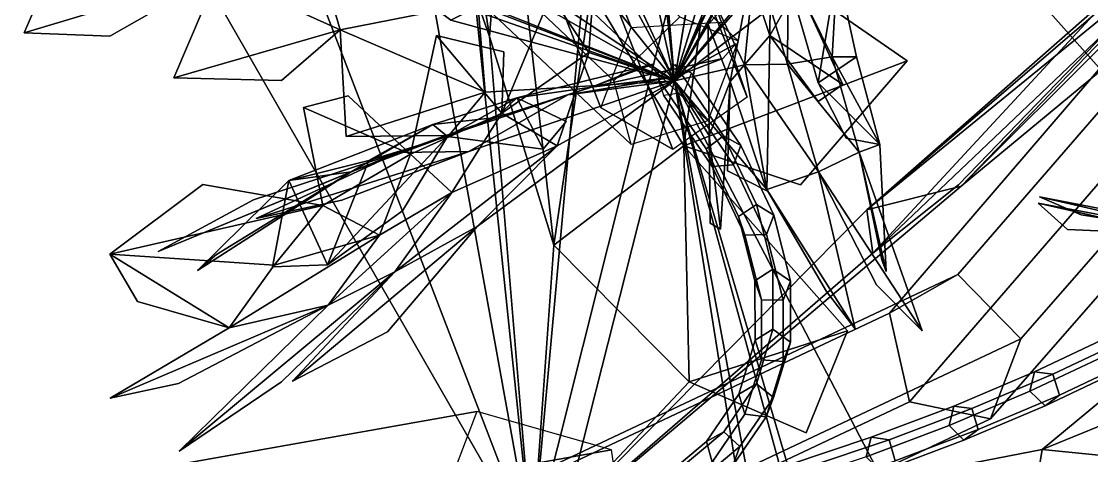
# Model space of a CAD drawing. Header units: metres. Extents: x -349 to 464, y -383 to 362.
# Drawn here: x 237 to 253.1, y 61.75 to 68.28 of the extents above; entities that cross this region are included whole.
import ezdxf

# ---------------------------------------------------------------- set-up
doc = ezdxf.new("R2010")
doc.units = ezdxf.units.M

msp = doc.modelspace()

# ---------------------------------------------------------------- linework, layer by layer
at = {"layer": 'Breeder_Intrnd', "color": 3}
for points in [[(247.5628, 66.5591, 438.1369), (246.832, 67.6302, 439.8489), (246.5739, 67.4246, 439.8674), (247.2979, 66.3651, 438.175)], [(247.8192, 66.4152, 438.2879), (247.0773, 67.5052, 440.0317), (246.832, 67.6302, 439.8489), (247.5628, 66.5591, 438.1369)], [(247.7095, 66.1269, 438.4214), (246.9677, 67.2169, 440.1653), (247.0773, 67.5052, 440.0317), (247.8192, 66.4152, 438.2879)], [(247.2979, 66.3651, 438.175), (246.5739, 67.4246, 439.8674), (246.6573, 67.1707, 440.0618), (247.3881, 66.09962, 438.3498)], [(247.3881, 66.09962, 438.3498), (246.6573, 67.1707, 440.0618), (246.9677, 67.2169, 440.1653), (247.7095, 66.1269, 438.4214)], [(248.0562, 65.5288, 436.3182), (247.5628, 66.5591, 438.1369), (247.2979, 66.3651, 438.175), (247.7872, 65.346, 436.3769)], [(248.3193, 65.3668, 436.4357), (247.8192, 66.4152, 438.2879), (247.5628, 66.5591, 438.1369), (248.0562, 65.5288, 436.3182)], [(247.7872, 65.346, 436.3769), (247.2979, 66.3651, 438.175), (247.3881, 66.09962, 438.3498), (247.8815, 65.06937, 436.5311)], [(248.2097, 65.07863, 436.5693), (247.7095, 66.1269, 438.4214), (247.8192, 66.4152, 438.2879), (248.3193, 65.3668, 436.4357)], [(247.8815, 65.06937, 436.5311), (247.3881, 66.09962, 438.3498), (247.7095, 66.1269, 438.4214), (248.2097, 65.07863, 436.5693)], [(248.3049, 64.5549, 434.4203), (248.0562, 65.5288, 436.3182), (247.7872, 65.346, 436.3769), (248.0345, 64.3825, 434.5003)], [(248.5702, 64.376, 434.5031), (248.3193, 65.3668, 436.4357), (248.0562, 65.5288, 436.3182), (248.3049, 64.5549, 434.4203)], [(248.4606, 64.08782, 434.6367), (248.2097, 65.07863, 436.5693), (248.3193, 65.3668, 436.4357), (248.5702, 64.376, 434.5031)], [(248.0345, 64.3825, 434.5003), (247.7872, 65.346, 436.3769), (247.8815, 65.06937, 436.5311), (248.1302, 64.09548, 434.6332)], [(248.1302, 64.09548, 434.6332), (247.8815, 65.06937, 436.5311), (248.2097, 65.07863, 436.5693), (248.4606, 64.08782, 434.6367)], [(248.305, 63.652, 432.4717), (248.3049, 64.5549, 434.4203), (248.0345, 64.3825, 434.5003), (248.036, 63.4891, 432.5734)], [(248.5681, 63.4576, 432.5192), (248.5702, 64.376, 434.5031), (248.3049, 64.5549, 434.4203), (248.305, 63.652, 432.4717)], [(248.036, 63.4891, 432.5734), (248.0345, 64.3825, 434.5003), (248.1302, 64.09548, 434.6332), (248.1303, 63.1925, 432.6846)], [(248.4585, 63.1694, 432.6527), (248.4606, 64.08782, 434.6367), (248.5702, 64.376, 434.5031), (248.5681, 63.4576, 432.5192)], [(248.1303, 63.1925, 432.6846), (248.1302, 64.09548, 434.6332), (248.4606, 64.08782, 434.6367), (248.4585, 63.1694, 432.6527)], [(248.0567, 62.8337, 430.5017), (248.305, 63.652, 432.4717), (248.036, 63.4891, 432.5734), (247.7918, 62.6793, 430.6251)], [(248.313, 62.6254, 430.5137), (248.5681, 63.4576, 432.5192), (248.305, 63.652, 432.4717), (248.0567, 62.8337, 430.5017)], [(247.7918, 62.6793, 430.6251), (248.036, 63.4891, 432.5734), (248.1303, 63.1925, 432.6846), (247.8819, 62.3742, 430.7146)], [(248.2034, 62.3372, 430.6473), (248.4585, 63.1694, 432.6527), (248.5681, 63.4576, 432.5192), (248.313, 62.6254, 430.5137)], [(252.2403, 63.01324, 433.1993), (253.4271, 63.5725, 434.9045), (253.3594, 63.2821, 435.047), (252.1699, 62.7216, 433.338)], [(252.5126, 62.9775, 433.0155), (253.7021, 63.538, 434.7245), (253.4271, 63.5725, 434.9045), (252.2403, 63.01324, 433.1993)], [(252.6131, 62.6635, 433.0388), (253.8068, 63.226, 434.7539), (253.7021, 63.538, 434.7245), (252.5126, 62.9775, 433.0155)], [(252.1699, 62.7216, 433.338), (253.3594, 63.2821, 435.047), (253.5918, 63.06544, 434.9562), (252.398, 62.503, 433.2411)], [(247.8819, 62.3742, 430.7146), (248.1303, 63.1925, 432.6846), (248.4585, 63.1694, 432.6527), (248.2034, 62.3372, 430.6473)], [(252.398, 62.503, 433.2411), (253.5918, 63.06544, 434.9562), (253.8068, 63.226, 434.7539), (252.6131, 62.6635, 433.0388)], [(251.0256, 62.4984, 431.4998), (252.2403, 63.01324, 433.1993), (252.1699, 62.7216, 433.338), (250.9525, 62.2057, 431.6347)], [(251.2952, 62.4616, 431.3122), (252.5126, 62.9775, 433.0155), (252.2403, 63.01324, 433.1993), (251.0256, 62.4984, 431.4998)], [(251.3912, 62.1459, 431.3294), (252.6131, 62.6635, 433.0388), (252.5126, 62.9775, 433.0155), (251.2952, 62.4616, 431.3122)], [(247.5635, 62.1123, 428.5399), (248.0567, 62.8337, 430.5017), (247.7918, 62.6793, 430.6251), (247.3054, 61.9653, 428.6848)], [(247.8088, 61.892, 428.5169), (248.313, 62.6254, 430.5137), (248.0567, 62.8337, 430.5017), (247.5635, 62.1123, 428.5399)], [(247.3054, 61.9653, 428.6848), (247.7918, 62.6793, 430.6251), (247.8819, 62.3742, 430.7146), (247.3888, 61.6528, 428.7528)], [(247.6992, 61.6037, 428.6505), (248.2034, 62.3372, 430.6473), (248.313, 62.6254, 430.5137), (247.8088, 61.892, 428.5169)], [(250.9525, 62.2057, 431.6347), (252.1699, 62.7216, 433.338), (252.398, 62.503, 433.2411), (251.1762, 61.9853, 431.5317)], [(251.1762, 61.9853, 431.5317), (252.398, 62.503, 433.2411), (252.6131, 62.6635, 433.0388), (251.3912, 62.1459, 431.3294)], [(249.7837, 62.02835, 429.8069), (251.0256, 62.4984, 431.4998), (250.9525, 62.2057, 431.6347), (249.7078, 61.7346, 429.938)], [(250.0505, 61.9906, 429.6156), (251.2952, 62.4616, 431.3122), (251.0256, 62.4984, 431.4998), (249.7837, 62.02835, 429.8069)], [(250.142, 61.6732, 429.6267), (251.3912, 62.1459, 431.3294), (251.2952, 62.4616, 431.3122), (250.0505, 61.9906, 429.6156)], [(232.8308, 60.4615, 410.1776), (243.8509, 62.4177, 423.4435), (242.974, 60.1116, 424.512), (231.9539, 58.1554, 411.246)], [(234.9327, 59.8976, 408.6761), (245.8763, 61.8383, 421.8459), (243.8509, 62.4177, 423.4435), (232.8308, 60.4615, 410.1776)], [(247.3888, 61.6528, 428.7528), (247.8819, 62.3742, 430.7146), (248.2034, 62.3372, 430.6473), (247.6992, 61.6037, 428.6505)], [(249.7078, 61.7346, 429.938), (250.9525, 62.2057, 431.6347), (251.1762, 61.9853, 431.5317), (249.927, 61.5126, 429.829)], [(249.927, 61.5126, 429.829), (251.1762, 61.9853, 431.5317), (251.3912, 62.1459, 431.3294), (250.142, 61.6732, 429.6267)], [(246.833, 61.4986, 426.6158), (247.5635, 62.1123, 428.5399), (247.3054, 61.9653, 428.6848), (246.5842, 61.3577, 426.7817)], [(247.063, 61.2683, 426.5587), (247.8088, 61.892, 428.5169), (247.5635, 62.1123, 428.5399), (246.833, 61.4986, 426.6158)], [(248.5154, 61.6033, 428.1217), (249.7837, 62.02835, 429.8069), (249.7078, 61.7346, 429.938), (248.4367, 61.3087, 428.2491)], [(248.7794, 61.5647, 427.9266), (250.0505, 61.9906, 429.6156), (249.7837, 62.02835, 429.8069), (248.5154, 61.6033, 428.1217)], [(248.8663, 61.2459, 427.9318), (250.142, 61.6732, 429.6267), (250.0505, 61.9906, 429.6156), (248.7794, 61.5647, 427.9266)], [(235.3654, 57.2923, 408.8), (246.2621, 59.2235, 421.9108), (245.8763, 61.8383, 421.8459), (234.9327, 59.8976, 408.6761)], [(246.5842, 61.3577, 426.7817), (247.3054, 61.9653, 428.6848), (247.3888, 61.6528, 428.7528), (246.6582, 61.03914, 426.8287)], [(246.9534, 60.98, 426.6923), (247.6992, 61.6037, 428.6505), (247.8088, 61.892, 428.5169), (247.063, 61.2683, 426.5587)]]:
    msp.add_3dface(points, dxfattribs=at)
at = {"layer": 'Breeder_Mrstm', "color": 3}
for points in [[(242.901, 75.3981, 429.0224), (242.6586, 71.9882, 426.9291), (244.0418, 68.05401, 426.8879)], [(242.901, 75.3981, 429.0224), (244.0418, 68.05401, 426.8879), (242.6586, 71.9882, 426.9291)], [(244.293, 71.2767, 431.2721), (242.901, 75.3981, 429.0224), (244.0418, 68.05401, 426.8879)], [(244.293, 71.2767, 431.2721), (244.0418, 68.05401, 426.8879), (242.901, 75.3981, 429.0224)], [(246.3472, 71.6314, 440.6014), (245.175, 70.4473, 441.252), (246.8227, 67.3894, 439.9956)], [(246.3472, 71.6314, 440.6014), (246.8227, 67.3894, 439.9956), (245.175, 70.4473, 441.252)], [(246.8227, 67.3894, 439.9956), (245.2732, 70.7053, 440.4937), (246.4652, 71.6316, 439.3147)], [(246.8227, 67.3894, 439.9956), (246.4652, 71.6316, 439.3147), (245.2732, 70.7053, 440.4937)], [(246.8227, 67.3894, 439.9956), (247.3056, 70.2469, 442.2859), (245.9425, 71.3349, 441.4941)], [(246.8227, 67.3894, 439.9956), (245.9425, 71.3349, 441.4941), (247.3056, 70.2469, 442.2859)], [(245.0065, 64.915, 428.8607), (244.293, 71.2767, 431.2721), (244.0418, 68.05401, 426.8879)], [(245.0065, 64.915, 428.8607), (244.0418, 68.05401, 426.8879), (244.293, 71.2767, 431.2721)], [(245.0065, 64.915, 428.8607), (245.5694, 68.7434, 433.0955), (244.293, 71.2767, 431.2721)], [(245.0065, 64.915, 428.8607), (244.293, 71.2767, 431.2721), (245.5694, 68.7434, 433.0955)], [(244.4423, 70.3482, 442.0369), (245.2732, 70.7053, 440.4937), (246.8227, 67.3894, 439.9956)], [(244.4423, 70.3482, 442.0369), (246.8227, 67.3894, 439.9956), (245.2732, 70.7053, 440.4937)], [(246.471, 70.785, 442.6288), (248.0432, 70.2843, 441.9382), (246.8227, 67.3894, 439.9956)], [(246.471, 70.785, 442.6288), (246.8227, 67.3894, 439.9956), (248.0432, 70.2843, 441.9382)], [(247.3327, 68.2373, 443.5544), (248.347, 70.5483, 445.8629), (248.0163, 69.9944, 443.2169)], [(247.3327, 68.2373, 443.5544), (248.0163, 69.9944, 443.2169), (248.347, 70.5483, 445.8629)], [(247.3327, 68.2373, 443.5544), (247.9661, 68.9541, 446.2584), (248.347, 70.5483, 445.8629)], [(247.3327, 68.2373, 443.5544), (248.347, 70.5483, 445.8629), (247.9661, 68.9541, 446.2584)], [(246.8227, 67.3894, 439.9956), (245.175, 70.4473, 441.252), (243.4613, 69.6292, 441.5029)], [(246.8227, 67.3894, 439.9956), (243.4613, 69.6292, 441.5029), (245.175, 70.4473, 441.252)], [(254.7712, 69.578, 422.8162), (256.6337, 70.3592, 418.3547), (251.1347, 65.8065, 421.3257)], [(254.7712, 69.578, 422.8162), (251.1347, 65.8065, 421.3257), (256.6337, 70.3592, 418.3547)], [(256.6337, 70.3592, 418.3547), (253.3755, 68.03802, 418.6068), (251.1347, 65.8065, 421.3257)], [(256.6337, 70.3592, 418.3547), (251.1347, 65.8065, 421.3257), (253.3755, 68.03802, 418.6068)], [(246.8227, 67.3894, 439.9956), (248.0432, 70.2843, 441.9382), (249.8718, 69.7147, 441.9663)], [(246.8227, 67.3894, 439.9956), (249.8718, 69.7147, 441.9663), (248.0432, 70.2843, 441.9382)], [(248.954, 69.8291, 442.8404), (247.3056, 70.2469, 442.2859), (246.8227, 67.3894, 439.9956)], [(248.954, 69.8291, 442.8404), (246.8227, 67.3894, 439.9956), (247.3056, 70.2469, 442.2859)], [(246.8227, 67.3894, 439.9956), (247.3327, 68.2373, 443.5544), (248.0163, 69.9944, 443.2169)], [(246.8227, 67.3894, 439.9956), (248.0163, 69.9944, 443.2169), (247.3327, 68.2373, 443.5544)], [(246.965, 66.4122, 435.0888), (247.415, 69.7048, 438.2626), (245.5694, 68.7434, 433.0955)], [(246.965, 66.4122, 435.0888), (245.5694, 68.7434, 433.0955), (247.415, 69.7048, 438.2626)], [(246.965, 66.4122, 435.0888), (250.325, 67.6891, 443.4605), (247.415, 69.7048, 438.2626)], [(246.965, 66.4122, 435.0888), (247.415, 69.7048, 438.2626), (250.325, 67.6891, 443.4605)], [(237.6592, 69.5401, 446.6552), (237.0403, 68.1108, 448.0936), (239.9531, 68.9851, 445.6099)], [(237.6592, 69.5401, 446.6552), (239.9531, 68.9851, 445.6099), (237.0403, 68.1108, 448.0936)], [(249.7184, 65.448, 424.8671), (254.7712, 69.578, 422.8162), (251.1347, 65.8065, 421.3257)], [(249.7184, 65.448, 424.8671), (251.1347, 65.8065, 421.3257), (254.7712, 69.578, 422.8162)], [(249.7184, 65.448, 424.8671), (253.9745, 69.1049, 426.0586), (254.7712, 69.578, 422.8162)], [(249.7184, 65.448, 424.8671), (254.7712, 69.578, 422.8162), (253.9745, 69.1049, 426.0586)], [(243.1048, 69.5003, 440.5517), (243.8654, 68.5633, 441.8719), (246.8227, 67.3894, 439.9956)], [(243.1048, 69.5003, 440.5517), (246.8227, 67.3894, 439.9956), (243.8654, 68.5633, 441.8719)], [(248.2573, 68.07084, 448.8837), (248.2722, 69.5153, 448.4337), (247.9661, 68.9541, 446.2584)], [(248.2573, 68.07084, 448.8837), (247.9661, 68.9541, 446.2584), (248.2722, 69.5153, 448.4337)], [(248.2573, 68.07084, 448.8837), (248.6783, 68.8068, 451.2696), (248.2722, 69.5153, 448.4337)], [(248.2573, 68.07084, 448.8837), (248.2722, 69.5153, 448.4337), (248.6783, 68.8068, 451.2696)], [(241.4799, 69.2401, 443.3136), (239.9531, 68.9851, 445.6099), (241.7976, 68.1567, 444.5659)], [(241.4799, 69.2401, 443.3136), (241.7976, 68.1567, 444.5659), (239.9531, 68.9851, 445.6099)], [(243.8654, 68.5633, 441.8719), (241.4799, 69.2401, 443.3136), (241.7976, 68.1567, 444.5659)], [(243.8654, 68.5633, 441.8719), (241.7976, 68.1567, 444.5659), (241.4799, 69.2401, 443.3136)], [(247.1233, 69.2098, 443.8922), (248.0381, 69.2455, 446.4564), (247.8759, 67.6285, 443.528)], [(247.1233, 69.2098, 443.8922), (247.8759, 67.6285, 443.528), (248.0381, 69.2455, 446.4564)], [(248.0381, 69.2455, 446.4564), (248.5223, 67.6373, 446.3224), (247.8759, 67.6285, 443.528)], [(248.0381, 69.2455, 446.4564), (247.8759, 67.6285, 443.528), (248.5223, 67.6373, 446.3224)], [(248.0381, 69.2455, 446.4564), (248.5357, 69.09673, 448.6946), (248.5223, 67.6373, 446.3224)], [(248.0381, 69.2455, 446.4564), (248.5223, 67.6373, 446.3224), (248.5357, 69.09673, 448.6946)], [(247.1233, 69.2098, 443.8922), (247.8759, 67.6285, 443.528), (246.8227, 67.3894, 439.9956)], [(247.1233, 69.2098, 443.8922), (246.8227, 67.3894, 439.9956), (247.8759, 67.6285, 443.528)], [(248.5357, 69.09673, 448.6946), (249.1942, 67.7506, 448.4849), (248.5223, 67.6373, 446.3224)], [(248.5357, 69.09673, 448.6946), (248.5223, 67.6373, 446.3224), (249.1942, 67.7506, 448.4849)], [(248.5357, 69.09673, 448.6946), (249.2717, 69.08258, 451.1172), (249.1942, 67.7506, 448.4849)], [(248.5357, 69.09673, 448.6946), (249.1942, 67.7506, 448.4849), (249.2717, 69.08258, 451.1172)], [(249.2717, 69.08258, 451.1172), (248.5916, 68.7112, 453.0854), (248.9844, 67.3604, 454.1316)], [(249.2717, 69.08258, 451.1172), (248.9844, 67.3604, 454.1316), (248.5916, 68.7112, 453.0854)], [(249.2717, 69.08258, 451.1172), (248.9844, 67.3604, 454.1316), (249.5634, 67.7481, 451.1005)], [(249.2717, 69.08258, 451.1172), (249.5634, 67.7481, 451.1005), (248.9844, 67.3604, 454.1316)], [(249.2717, 69.08258, 451.1172), (249.5634, 67.7481, 451.1005), (249.1942, 67.7506, 448.4849)], [(249.2717, 69.08258, 451.1172), (249.1942, 67.7506, 448.4849), (249.5634, 67.7481, 451.1005)], [(253.443, 68.7288, 429.3648), (253.9745, 69.1049, 426.0586), (249.7184, 65.448, 424.8671)], [(253.443, 68.7288, 429.3648), (249.7184, 65.448, 424.8671), (253.9745, 69.1049, 426.0586)], [(237.0403, 68.1108, 448.0936), (238.3289, 68.05994, 447.4548), (239.9531, 68.9851, 445.6099)], [(237.0403, 68.1108, 448.0936), (239.9531, 68.9851, 445.6099), (238.3289, 68.05994, 447.4548)], [(239.9531, 68.9851, 445.6099), (239.2915, 67.4325, 448.2717), (241.7976, 68.1567, 444.5659)], [(239.9531, 68.9851, 445.6099), (241.7976, 68.1567, 444.5659), (239.2915, 67.4325, 448.2717)], [(247.6624, 67.3794, 446.7749), (247.9661, 68.9541, 446.2584), (247.3327, 68.2373, 443.5544)], [(247.6624, 67.3794, 446.7749), (247.3327, 68.2373, 443.5544), (247.9661, 68.9541, 446.2584)], [(247.6624, 67.3794, 446.7749), (248.2573, 68.07084, 448.8837), (247.9661, 68.9541, 446.2584)], [(247.6624, 67.3794, 446.7749), (247.9661, 68.9541, 446.2584), (248.2573, 68.07084, 448.8837)], [(246.8227, 67.3894, 439.9956), (243.4607, 68.2995, 441.2255), (242.7811, 68.8095, 439.5088)], [(246.8227, 67.3894, 439.9956), (242.7811, 68.8095, 439.5088), (243.4607, 68.2995, 441.2255)], [(245.537, 67.8139, 444.0888), (245.6064, 68.7804, 445.9455), (244.9656, 68.6775, 447.8026)], [(245.537, 67.8139, 444.0888), (244.9656, 68.6775, 447.8026), (245.6064, 68.7804, 445.9455)], [(246.965, 66.4122, 435.0888), (245.5694, 68.7434, 433.0955), (245.0065, 64.915, 428.8607)], [(246.965, 66.4122, 435.0888), (245.0065, 64.915, 428.8607), (245.5694, 68.7434, 433.0955)], [(248.2573, 68.07084, 448.8837), (249.3535, 67.3316, 452.3243), (248.6783, 68.8068, 451.2696)], [(248.2573, 68.07084, 448.8837), (248.6783, 68.8068, 451.2696), (249.3535, 67.3316, 452.3243)], [(245.537, 67.8139, 444.0888), (244.9656, 68.6775, 447.8026), (244.2282, 66.904, 446.2962)], [(245.537, 67.8139, 444.0888), (244.2282, 66.904, 446.2962), (244.9656, 68.6775, 447.8026)], [(249.806, 64.7965, 428.3835), (253.443, 68.7288, 429.3648), (249.7184, 65.448, 424.8671)], [(249.806, 64.7965, 428.3835), (249.7184, 65.448, 424.8671), (253.443, 68.7288, 429.3648)], [(249.806, 64.7965, 428.3835), (253.4554, 68.2639, 434.2245), (253.443, 68.7288, 429.3648)], [(249.806, 64.7965, 428.3835), (253.443, 68.7288, 429.3648), (253.4554, 68.2639, 434.2245)], [(243.8654, 68.5633, 441.8719), (241.7976, 68.1567, 444.5659), (243.9785, 67.2186, 443.2312)], [(243.8654, 68.5633, 441.8719), (243.9785, 67.2186, 443.2312), (241.7976, 68.1567, 444.5659)], [(243.8896, 68.5135, 442.9487), (243.4607, 68.2995, 441.2255), (246.8227, 67.3894, 439.9956)], [(243.8896, 68.5135, 442.9487), (246.8227, 67.3894, 439.9956), (243.4607, 68.2995, 441.2255)], [(246.8227, 67.3894, 439.9956), (243.8654, 68.5633, 441.8719), (243.9785, 67.2186, 443.2312)], [(246.8227, 67.3894, 439.9956), (243.9785, 67.2186, 443.2312), (243.8654, 68.5633, 441.8719)], [(249.806, 64.7965, 428.3835), (251.096, 65.8245, 432.2336), (253.4554, 68.2639, 434.2245)], [(249.806, 64.7965, 428.3835), (253.4554, 68.2639, 434.2245), (251.096, 65.8245, 432.2336)], [(239.2915, 67.4325, 448.2717), (240.9145, 67.3947, 446.6587), (241.7976, 68.1567, 444.5659)], [(239.2915, 67.4325, 448.2717), (241.7976, 68.1567, 444.5659), (240.9145, 67.3947, 446.6587)], [(241.7976, 68.1567, 444.5659), (241.8847, 66.5504, 446.4121), (243.9785, 67.2186, 443.2312)], [(241.7976, 68.1567, 444.5659), (243.9785, 67.2186, 443.2312), (241.8847, 66.5504, 446.4121)], [(247.3472, 66.5674, 444.1953), (247.3327, 68.2373, 443.5544), (246.8227, 67.3894, 439.9956)], [(247.3472, 66.5674, 444.1953), (246.8227, 67.3894, 439.9956), (247.3327, 68.2373, 443.5544)], [(247.3472, 66.5674, 444.1953), (247.6624, 67.3794, 446.7749), (247.3327, 68.2373, 443.5544)], [(247.3472, 66.5674, 444.1953), (247.3327, 68.2373, 443.5544), (247.6624, 67.3794, 446.7749)], [(244.2282, 66.904, 446.2962), (243.2452, 68.06877, 450.5891), (242.8522, 66.2856, 448.0292)], [(244.2282, 66.904, 446.2962), (242.8522, 66.2856, 448.0292), (243.2452, 68.06877, 450.5891)], [(244.2282, 66.904, 446.2962), (244.2581, 67.8264, 448.5025), (243.2452, 68.06877, 450.5891)], [(244.2282, 66.904, 446.2962), (243.2452, 68.06877, 450.5891), (244.2581, 67.8264, 448.5025)], [(244.6818, 60.3554, 423.0571), (245.0065, 64.915, 428.8607), (244.0418, 68.05401, 426.8879)], [(244.6818, 60.3554, 423.0571), (244.0418, 68.05401, 426.8879), (245.0065, 64.915, 428.8607)], [(247.5528, 67.7228, 448.0959), (247.7488, 67.9467, 446.1139), (246.8362, 67.4477, 444.3065)], [(247.5528, 67.7228, 448.0959), (246.8362, 67.4477, 444.3065), (247.7488, 67.9467, 446.1139)], [(247.6624, 67.3794, 446.7749), (248.2125, 65.7337, 450.9869), (248.2573, 68.07084, 448.8837)], [(247.6624, 67.3794, 446.7749), (248.2573, 68.07084, 448.8837), (248.2125, 65.7337, 450.9869)], [(248.2573, 68.07084, 448.8837), (248.9845, 67.07763, 451.4221), (249.3535, 67.3316, 452.3243)], [(248.2573, 68.07084, 448.8837), (249.3535, 67.3316, 452.3243), (248.9845, 67.07763, 451.4221)], [(245.537, 67.8139, 444.0888), (244.2282, 66.904, 446.2962), (245.06, 66.4089, 443.09)], [(245.537, 67.8139, 444.0888), (245.06, 66.4089, 443.09), (244.2282, 66.904, 446.2962)], [(245.537, 67.8139, 444.0888), (245.06, 66.4089, 443.09), (246.8227, 67.3894, 439.9956)], [(245.537, 67.8139, 444.0888), (246.8227, 67.3894, 439.9956), (245.06, 66.4089, 443.09)], [(245.5757, 67.295, 446.716), (247.5528, 67.7228, 448.0959), (246.8362, 67.4477, 444.3065)], [(245.5757, 67.295, 446.716), (246.8362, 67.4477, 444.3065), (247.5528, 67.7228, 448.0959)], [(246.3378, 67.5979, 451.173), (246.516, 67.6433, 448.8919), (245.5757, 67.295, 446.716)], [(246.3378, 67.5979, 451.173), (245.5757, 67.295, 446.716), (246.516, 67.6433, 448.8919)], [(246.8227, 67.3894, 439.9956), (247.8759, 67.6285, 443.528), (248.211, 65.7541, 443.7354)], [(246.8227, 67.3894, 439.9956), (248.211, 65.7541, 443.7354), (247.8759, 67.6285, 443.528)], [(246.965, 66.4122, 435.0888), (248.7178, 65.8227, 439.4998), (250.325, 67.6891, 443.4605)], [(246.965, 66.4122, 435.0888), (250.325, 67.6891, 443.4605), (248.7178, 65.8227, 439.4998)], [(247.8759, 67.6285, 443.528), (248.5223, 67.6373, 446.3224), (248.9901, 66.01743, 446.3318)], [(247.8759, 67.6285, 443.528), (248.9901, 66.01743, 446.3318), (248.5223, 67.6373, 446.3224)], [(247.8759, 67.6285, 443.528), (248.9901, 66.01743, 446.3318), (248.211, 65.7541, 443.7354)], [(247.8759, 67.6285, 443.528), (248.211, 65.7541, 443.7354), (248.9901, 66.01743, 446.3318)], [(248.5223, 67.6373, 446.3224), (249.1942, 67.7506, 448.4849), (249.6037, 66.3159, 448.5027)], [(248.5223, 67.6373, 446.3224), (249.6037, 66.3159, 448.5027), (249.1942, 67.7506, 448.4849)], [(248.5223, 67.6373, 446.3224), (249.6037, 66.3159, 448.5027), (248.9901, 66.01743, 446.3318)], [(248.5223, 67.6373, 446.3224), (248.9901, 66.01743, 446.3318), (249.6037, 66.3159, 448.5027)], [(249.5634, 67.7481, 451.1005), (248.9844, 67.3604, 454.1316), (249.9131, 66.433, 451.0627)], [(249.5634, 67.7481, 451.1005), (249.9131, 66.433, 451.0627), (248.9844, 67.3604, 454.1316)], [(249.1942, 67.7506, 448.4849), (249.9131, 66.433, 451.0627), (249.6037, 66.3159, 448.5027)], [(249.1942, 67.7506, 448.4849), (249.6037, 66.3159, 448.5027), (249.9131, 66.433, 451.0627)], [(249.1942, 67.7506, 448.4849), (249.5634, 67.7481, 451.1005), (249.9131, 66.433, 451.0627)], [(249.1942, 67.7506, 448.4849), (249.9131, 66.433, 451.0627), (249.5634, 67.7481, 451.1005)], [(244.4545, 67.1306, 448.6894), (246.3378, 67.5979, 451.173), (245.5757, 67.295, 446.716)], [(244.4545, 67.1306, 448.6894), (245.5757, 67.295, 446.716), (246.3378, 67.5979, 451.173)], [(246.8227, 67.3894, 439.9956), (245.219, 67.1769, 443.3163), (246.8362, 67.4477, 444.3065)], [(246.8227, 67.3894, 439.9956), (246.8362, 67.4477, 444.3065), (245.219, 67.1769, 443.3163)], [(245.219, 67.1769, 443.3163), (245.5757, 67.295, 446.716), (246.8362, 67.4477, 444.3065)], [(245.219, 67.1769, 443.3163), (246.8362, 67.4477, 444.3065), (245.5757, 67.295, 446.716)], [(243.7322, 66.3233, 442.8063), (245.219, 67.1769, 443.3163), (246.8227, 67.3894, 439.9956)], [(243.7322, 66.3233, 442.8063), (246.8227, 67.3894, 439.9956), (245.219, 67.1769, 443.3163)], [(246.8227, 67.3894, 439.9956), (245.06, 66.4089, 443.09), (243.8539, 65.1978, 442.2253)], [(246.8227, 67.3894, 439.9956), (243.8539, 65.1978, 442.2253), (245.06, 66.4089, 443.09)], [(245.219, 67.1769, 443.3163), (244.1437, 66.8357, 445.9534), (245.5757, 67.295, 446.716)], [(245.219, 67.1769, 443.3163), (245.5757, 67.295, 446.716), (244.1437, 66.8357, 445.9534)], [(244.1437, 66.8357, 445.9534), (244.4545, 67.1306, 448.6894), (245.5757, 67.295, 446.716)], [(244.1437, 66.8357, 445.9534), (245.5757, 67.295, 446.716), (244.4545, 67.1306, 448.6894)], [(247.3472, 66.5674, 444.1953), (247.515, 65.1601, 447.7808), (247.6624, 67.3794, 446.7749)], [(247.3472, 66.5674, 444.1953), (247.6624, 67.3794, 446.7749), (247.515, 65.1601, 447.7808)], [(247.6624, 67.3794, 446.7749), (247.6208, 66.0332, 448.7511), (248.2125, 65.7337, 450.9869)], [(247.6624, 67.3794, 446.7749), (248.2125, 65.7337, 450.9869), (247.6208, 66.0332, 448.7511)], [(248.9844, 67.3604, 454.1316), (249.4072, 66.5282, 452.9425), (249.9131, 66.433, 451.0627)], [(248.9844, 67.3604, 454.1316), (249.9131, 66.433, 451.0627), (249.4072, 66.5282, 452.9425)], [(242.8522, 66.2856, 448.0292), (241.9142, 67.1646, 450.5404), (241.242, 66.9879, 451.2695)], [(242.8522, 66.2856, 448.0292), (241.242, 66.9879, 451.2695), (241.9142, 67.1646, 450.5404)], [(241.8847, 66.5504, 446.4121), (243.4288, 66.5673, 445.1343), (243.9785, 67.2186, 443.2312)], [(241.8847, 66.5504, 446.4121), (243.9785, 67.2186, 443.2312), (243.4288, 66.5673, 445.1343)], [(243.7322, 66.3233, 442.8063), (242.6748, 66.3124, 445.3154), (245.219, 67.1769, 443.3163)], [(243.7322, 66.3233, 442.8063), (245.219, 67.1769, 443.3163), (242.6748, 66.3124, 445.3154)], [(242.6748, 66.3124, 445.3154), (244.1437, 66.8357, 445.9534), (245.219, 67.1769, 443.3163)], [(242.6748, 66.3124, 445.3154), (245.219, 67.1769, 443.3163), (244.1437, 66.8357, 445.9534)], [(244.1437, 66.8357, 445.9534), (243.1888, 66.7316, 448.0072), (244.4545, 67.1306, 448.6894)], [(244.1437, 66.8357, 445.9534), (244.4545, 67.1306, 448.6894), (243.1888, 66.7316, 448.0072)], [(243.1888, 66.7316, 448.0072), (243.4079, 66.5506, 450.9765), (244.4545, 67.1306, 448.6894)], [(243.1888, 66.7316, 448.0072), (244.4545, 67.1306, 448.6894), (243.4079, 66.5506, 450.9765)], [(243.4079, 66.5506, 450.9765), (244.8497, 66.3596, 452.5192), (244.4545, 67.1306, 448.6894)], [(243.4079, 66.5506, 450.9765), (244.4545, 67.1306, 448.6894), (244.8497, 66.3596, 452.5192)], [(244.8497, 66.3596, 452.5192), (245.1925, 66.7758, 451.1848), (244.4545, 67.1306, 448.6894)], [(244.8497, 66.3596, 452.5192), (244.4545, 67.1306, 448.6894), (245.1925, 66.7758, 451.1848)], [(242.8522, 66.2856, 448.0292), (241.242, 66.9879, 451.2695), (241.5344, 65.5148, 450.0493)], [(242.8522, 66.2856, 448.0292), (241.5344, 65.5148, 450.0493), (241.242, 66.9879, 451.2695)], [(242.6748, 66.3124, 445.3154), (241.9607, 66.0224, 447.4799), (244.1437, 66.8357, 445.9534)], [(242.6748, 66.3124, 445.3154), (244.1437, 66.8357, 445.9534), (241.9607, 66.0224, 447.4799)], [(241.9607, 66.0224, 447.4799), (243.1888, 66.7316, 448.0072), (244.1437, 66.8357, 445.9534)], [(241.9607, 66.0224, 447.4799), (244.1437, 66.8357, 445.9534), (243.1888, 66.7316, 448.0072)], [(244.2282, 66.904, 446.2962), (242.8522, 66.2856, 448.0292), (243.4765, 65.7089, 445.3768)], [(244.2282, 66.904, 446.2962), (243.4765, 65.7089, 445.3768), (242.8522, 66.2856, 448.0292)], [(244.2282, 66.904, 446.2962), (243.4765, 65.7089, 445.3768), (245.06, 66.4089, 443.09)], [(244.2282, 66.904, 446.2962), (245.06, 66.4089, 443.09), (243.4765, 65.7089, 445.3768)], [(241.9607, 66.0224, 447.4799), (241.024, 65.892, 449.8286), (243.1888, 66.7316, 448.0072)], [(241.9607, 66.0224, 447.4799), (243.1888, 66.7316, 448.0072), (241.024, 65.892, 449.8286)], [(241.024, 65.892, 449.8286), (242.2253, 66.1905, 450.4064), (243.1888, 66.7316, 448.0072)], [(241.024, 65.892, 449.8286), (243.1888, 66.7316, 448.0072), (242.2253, 66.1905, 450.4064)], [(243.1888, 66.7316, 448.0072), (242.2253, 66.1905, 450.4064), (243.4079, 66.5506, 450.9765)], [(243.1888, 66.7316, 448.0072), (243.4079, 66.5506, 450.9765), (242.2253, 66.1905, 450.4064)], [(242.2253, 66.1905, 450.4064), (241.606, 64.622, 453.0197), (243.4079, 66.5506, 450.9765)], [(242.2253, 66.1905, 450.4064), (243.4079, 66.5506, 450.9765), (241.606, 64.622, 453.0197)], [(241.606, 64.622, 453.0197), (242.7334, 65.435, 452.4255), (243.4079, 66.5506, 450.9765)], [(241.606, 64.622, 453.0197), (243.4079, 66.5506, 450.9765), (242.7334, 65.435, 452.4255)], [(247.3472, 66.5674, 444.1953), (247.3581, 65.2482, 445.8217), (247.515, 65.1601, 447.7808)], [(247.3472, 66.5674, 444.1953), (247.515, 65.1601, 447.7808), (247.3581, 65.2482, 445.8217)], [(243.7322, 66.3233, 442.8063), (240.5316, 65.316, 444.7053), (242.6748, 66.3124, 445.3154)], [(243.7322, 66.3233, 442.8063), (242.6748, 66.3124, 445.3154), (240.5316, 65.316, 444.7053)], [(243.7322, 66.3233, 442.8063), (241.8185, 65.5936, 443.2434), (240.5316, 65.316, 444.7053)], [(243.7322, 66.3233, 442.8063), (240.5316, 65.316, 444.7053), (241.8185, 65.5936, 443.2434)], [(245.06, 66.4089, 443.09), (242.6163, 64.5152, 444.5533), (243.8539, 65.1978, 442.2253)], [(245.06, 66.4089, 443.09), (243.8539, 65.1978, 442.2253), (242.6163, 64.5152, 444.5533)], [(245.06, 66.4089, 443.09), (243.4765, 65.7089, 445.3768), (242.6163, 64.5152, 444.5533)], [(245.06, 66.4089, 443.09), (242.6163, 64.5152, 444.5533), (243.4765, 65.7089, 445.3768)], [(247.0462, 62.8603, 430.9619), (246.965, 66.4122, 435.0888), (245.0065, 64.915, 428.8607)], [(247.0462, 62.8603, 430.9619), (245.0065, 64.915, 428.8607), (246.965, 66.4122, 435.0888)], [(247.0462, 62.8603, 430.9619), (249.4252, 63.6288, 438.2563), (246.965, 66.4122, 435.0888)], [(247.0462, 62.8603, 430.9619), (246.965, 66.4122, 435.0888), (249.4252, 63.6288, 438.2563)], [(249.6037, 66.3159, 448.5027), (250.5489, 63.6302, 449.8545), (248.9901, 66.01743, 446.3318)], [(249.6037, 66.3159, 448.5027), (248.9901, 66.01743, 446.3318), (250.5489, 63.6302, 449.8545)], [(249.9131, 66.433, 451.0627), (250.0096, 64.5196, 451.9707), (249.6037, 66.3159, 448.5027)], [(249.9131, 66.433, 451.0627), (249.6037, 66.3159, 448.5027), (250.0096, 64.5196, 451.9707)], [(250.0096, 64.5196, 451.9707), (249.9397, 64.6982, 450.5443), (249.6037, 66.3159, 448.5027)], [(250.0096, 64.5196, 451.9707), (249.6037, 66.3159, 448.5027), (249.9397, 64.6982, 450.5443)], [(242.6748, 66.3124, 445.3154), (239.0585, 64.8245, 447.652), (241.9607, 66.0224, 447.4799)], [(242.6748, 66.3124, 445.3154), (241.9607, 66.0224, 447.4799), (239.0585, 64.8245, 447.652)], [(242.6748, 66.3124, 445.3154), (240.4925, 65.598, 445.9836), (239.0585, 64.8245, 447.652)], [(242.6748, 66.3124, 445.3154), (239.0585, 64.8245, 447.652), (240.4925, 65.598, 445.9836)], [(241.024, 65.892, 449.8286), (241.606, 64.622, 453.0197), (242.2253, 66.1905, 450.4064)], [(241.024, 65.892, 449.8286), (242.2253, 66.1905, 450.4064), (241.606, 64.622, 453.0197)], [(242.8522, 66.2856, 448.0292), (241.5344, 65.5148, 450.0493), (242.3868, 65.06895, 447.2593)], [(242.8522, 66.2856, 448.0292), (242.3868, 65.06895, 447.2593), (241.5344, 65.5148, 450.0493)], [(242.8522, 66.2856, 448.0292), (242.3868, 65.06895, 447.2593), (243.4765, 65.7089, 445.3768)], [(242.8522, 66.2856, 448.0292), (243.4765, 65.7089, 445.3768), (242.3868, 65.06895, 447.2593)], [(241.9607, 66.0224, 447.4799), (239.6486, 64.535, 449.935), (241.024, 65.892, 449.8286)], [(241.9607, 66.0224, 447.4799), (241.024, 65.892, 449.8286), (239.6486, 64.535, 449.935)], [(241.9607, 66.0224, 447.4799), (239.9359, 64.7794, 449.0009), (239.6486, 64.535, 449.935)], [(241.9607, 66.0224, 447.4799), (239.6486, 64.535, 449.935), (239.9359, 64.7794, 449.0009)], [(248.9901, 66.01743, 446.3318), (249.5432, 63.6606, 446.7004), (248.211, 65.7541, 443.7354)], [(248.9901, 66.01743, 446.3318), (248.211, 65.7541, 443.7354), (249.5432, 63.6606, 446.7004)], [(250.5489, 63.6302, 449.8545), (249.8601, 64.3227, 447.7849), (248.9901, 66.01743, 446.3318)], [(250.5489, 63.6302, 449.8545), (248.9901, 66.01743, 446.3318), (249.8601, 64.3227, 447.7849)], [(241.024, 65.892, 449.8286), (240.7753, 64.5891, 451.4763), (241.606, 64.622, 453.0197)], [(241.024, 65.892, 449.8286), (241.606, 64.622, 453.0197), (240.7753, 64.5891, 451.4763)], [(241.5344, 65.5148, 450.0493), (239.731, 65.8307, 451.1086), (238.3299, 64.7811, 451.2014)], [(241.5344, 65.5148, 450.0493), (238.3299, 64.7811, 451.2014), (239.731, 65.8307, 451.1086)], [(243.4765, 65.7089, 445.3768), (241.6168, 64.01546, 446.5357), (242.6163, 64.5152, 444.5533)], [(243.4765, 65.7089, 445.3768), (242.6163, 64.5152, 444.5533), (241.6168, 64.01546, 446.5357)], [(243.4765, 65.7089, 445.3768), (242.3868, 65.06895, 447.2593), (241.6168, 64.01546, 446.5357)], [(243.4765, 65.7089, 445.3768), (241.6168, 64.01546, 446.5357), (242.3868, 65.06895, 447.2593)], [(244.6818, 60.3554, 423.0571), (249.7184, 65.448, 424.8671), (251.1347, 65.8065, 421.3257)], [(244.6818, 60.3554, 423.0571), (251.1347, 65.8065, 421.3257), (249.7184, 65.448, 424.8671)], [(249.5432, 63.6606, 446.7004), (249.1124, 64.2216, 444.8251), (248.211, 65.7541, 443.7354)], [(249.5432, 63.6606, 446.7004), (248.211, 65.7541, 443.7354), (249.1124, 64.2216, 444.8251)], [(241.5344, 65.5148, 450.0493), (238.3299, 64.7811, 451.2014), (240.8052, 64.6146, 449.3256)], [(241.5344, 65.5148, 450.0493), (240.8052, 64.6146, 449.3256), (238.3299, 64.7811, 451.2014)], [(241.5344, 65.5148, 450.0493), (240.8052, 64.6146, 449.3256), (242.3868, 65.06895, 447.2593)], [(241.5344, 65.5148, 450.0493), (242.3868, 65.06895, 447.2593), (240.8052, 64.6146, 449.3256)], [(254.6394, 65.1058, 445.0152), (252.293, 65.5472, 445.5591), (254.335, 65.0843, 442.3088)], [(254.6394, 65.1058, 445.0152), (254.335, 65.0843, 442.3088), (252.293, 65.5472, 445.5591)], [(252.293, 65.5472, 445.5591), (252.7348, 65.1544, 443.6441), (254.335, 65.0843, 442.3088)], [(252.293, 65.5472, 445.5591), (254.335, 65.0843, 442.3088), (252.7348, 65.1544, 443.6441)], [(254.9797, 65.1302, 447.2651), (252.315, 65.6423, 448.8684), (254.6394, 65.1058, 445.0152)], [(254.9797, 65.1302, 447.2651), (254.6394, 65.1058, 445.0152), (252.315, 65.6423, 448.8684)], [(252.315, 65.6423, 448.8684), (252.9408, 65.3723, 446.6838), (254.6394, 65.1058, 445.0152)], [(252.315, 65.6423, 448.8684), (254.6394, 65.1058, 445.0152), (252.9408, 65.3723, 446.6838)], [(249.806, 64.7965, 428.3835), (249.7184, 65.448, 424.8671), (244.6818, 60.3554, 423.0571)], [(249.806, 64.7965, 428.3835), (244.6818, 60.3554, 423.0571), (249.7184, 65.448, 424.8671)], [(242.6163, 64.5152, 444.5533), (241.0806, 62.8722, 443.5847), (243.8539, 65.1978, 442.2253)], [(242.6163, 64.5152, 444.5533), (243.8539, 65.1978, 442.2253), (241.0806, 62.8722, 443.5847)], [(241.0806, 62.8722, 443.5847), (242.5076, 63.6139, 442.3887), (243.8539, 65.1978, 442.2253)], [(241.0806, 62.8722, 443.5847), (243.8539, 65.1978, 442.2253), (242.5076, 63.6139, 442.3887)], [(242.3868, 65.06895, 447.2593), (240.125, 63.674, 448.6143), (241.6168, 64.01546, 446.5357)], [(242.3868, 65.06895, 447.2593), (241.6168, 64.01546, 446.5357), (240.125, 63.674, 448.6143)], [(242.3868, 65.06895, 447.2593), (240.8052, 64.6146, 449.3256), (240.125, 63.674, 448.6143)], [(242.3868, 65.06895, 447.2593), (240.125, 63.674, 448.6143), (240.8052, 64.6146, 449.3256)], [(247.0462, 62.8603, 430.9619), (245.0065, 64.915, 428.8607), (244.6818, 60.3554, 423.0571)], [(247.0462, 62.8603, 430.9619), (244.6818, 60.3554, 423.0571), (245.0065, 64.915, 428.8607)], [(240.8052, 64.6146, 449.3256), (238.3299, 64.7811, 451.2014), (240.125, 63.674, 448.6143)], [(240.8052, 64.6146, 449.3256), (240.125, 63.674, 448.6143), (238.3299, 64.7811, 451.2014)], [(238.3299, 64.7811, 451.2014), (238.7472, 64.06817, 449.9354), (240.125, 63.674, 448.6143)], [(238.3299, 64.7811, 451.2014), (240.125, 63.674, 448.6143), (238.7472, 64.06817, 449.9354)], [(241.6168, 64.01546, 446.5357), (239.376, 61.8214, 446.2213), (242.6163, 64.5152, 444.5533)], [(241.6168, 64.01546, 446.5357), (242.6163, 64.5152, 444.5533), (239.376, 61.8214, 446.2213)], [(239.376, 61.8214, 446.2213), (240.914, 62.8619, 444.8836), (242.6163, 64.5152, 444.5533)], [(239.376, 61.8214, 446.2213), (242.6163, 64.5152, 444.5533), (240.914, 62.8619, 444.8836)], [(252.3525, 61.8466, 426.7025), (258.5143, 64.3623, 430.5962), (257.7683, 61.3031, 426.8654)], [(252.3525, 61.8466, 426.7025), (257.7683, 61.3031, 426.8654), (258.5143, 64.3623, 430.5962)], [(252.3525, 61.8466, 426.7025), (254.7812, 63.854, 429.4621), (258.5143, 64.3623, 430.5962)], [(252.3525, 61.8466, 426.7025), (258.5143, 64.3623, 430.5962), (254.7812, 63.854, 429.4621)], [(240.125, 63.674, 448.6143), (238.338, 62.6176, 448.1831), (241.6168, 64.01546, 446.5357)], [(240.125, 63.674, 448.6143), (241.6168, 64.01546, 446.5357), (238.338, 62.6176, 448.1831)], [(238.338, 62.6176, 448.1831), (239.3659, 62.8364, 447.1997), (241.6168, 64.01546, 446.5357)], [(238.338, 62.6176, 448.1831), (241.6168, 64.01546, 446.5357), (239.3659, 62.8364, 447.1997)], [(247.0462, 62.8603, 430.9619), (248.8065, 62.09733, 434.6852), (249.4252, 63.6288, 438.2563)], [(247.0462, 62.8603, 430.9619), (249.4252, 63.6288, 438.2563), (248.8065, 62.09733, 434.6852)], [(252.3525, 61.8466, 426.7025), (252.0103, 59.7878, 423.797), (244.6818, 60.3554, 423.0571)], [(252.3525, 61.8466, 426.7025), (244.6818, 60.3554, 423.0571), (252.0103, 59.7878, 423.797)], [(252.3525, 61.8466, 426.7025), (257.7683, 61.3031, 426.8654), (252.0103, 59.7878, 423.797)], [(252.3525, 61.8466, 426.7025), (252.0103, 59.7878, 423.797), (257.7683, 61.3031, 426.8654)]]:
    msp.add_3dface(points, dxfattribs=at)
at = {"layer": 'Breeder_Petiole', "color": 3}
for points in [[(246.9018, 68.3484, 439.3169), (239.4964, 75.345, 448.3404), (238.5071, 74.386, 448.272), (245.9125, 67.3894, 439.2486)], [(247.7826, 67.991, 440.3168), (240.3772, 74.9876, 449.3403), (239.4964, 75.345, 448.3404), (246.9018, 68.3484, 439.3169)], [(247.325, 66.7877, 440.8743), (239.9196, 73.7843, 449.8978), (240.3772, 74.9876, 449.3403), (247.7826, 67.991, 440.3168)], [(246.1745, 68.1881, 439.4224), (243.6677, 74.5844, 451.1705), (243.2101, 73.3811, 451.728), (245.717, 66.9847, 439.9799)], [(247.5298, 68.2714, 439.6662), (245.023, 74.6678, 451.4143), (243.6677, 74.5844, 451.1705), (246.1745, 68.1881, 439.4224)], [(247.9145, 67.144, 440.3621), (245.4076, 73.5404, 452.1102), (245.023, 74.6678, 451.4143), (247.5298, 68.2714, 439.6662)], [(245.9125, 67.3894, 439.2486), (238.5071, 74.386, 448.272), (238.7671, 73.427, 449.2291), (246.1725, 66.4303, 440.2056)], [(246.1725, 66.4303, 440.2056), (238.7671, 73.427, 449.2291), (239.9196, 73.7843, 449.8978), (247.325, 66.7877, 440.8743)], [(246.8005, 66.3534, 440.5549), (244.2937, 72.7498, 452.303), (245.4076, 73.5404, 452.1102), (247.9145, 67.144, 440.3621)], [(245.717, 66.9847, 439.9799), (243.2101, 73.3811, 451.728), (244.2937, 72.7498, 452.303), (246.8005, 66.3534, 440.5549)], [(251.0866, 64.4776, 434.3968), (254.7938, 68.7601, 446.6823), (253.6981, 68.1287, 447.2337), (250.0573, 63.8941, 435.1063)], [(252.0323, 63.509, 434.1308), (255.8475, 67.8698, 446.6738), (254.7938, 68.7601, 446.6823), (251.0866, 64.4776, 434.3968)], [(250.0573, 63.8941, 435.1063), (253.6981, 68.1287, 447.2337), (254.0645, 66.8421, 447.571), (250.3573, 62.5595, 435.2854)], [(251.5747, 62.3057, 434.6883), (255.39, 66.6664, 447.2313), (255.8475, 67.8698, 446.6738), (252.0323, 63.509, 434.1308)], [(250.3573, 62.5595, 435.2854), (254.0645, 66.8421, 447.571), (255.39, 66.6664, 447.2313), (251.5747, 62.3057, 434.6883)], [(244.7427, 61.4861, 422.7339), (251.0866, 64.4776, 434.3968), (250.0573, 63.8941, 435.1063), (243.7134, 60.9027, 423.4435)], [(245.6884, 60.5175, 422.468), (252.0323, 63.509, 434.1308), (251.0866, 64.4776, 434.3968), (244.7427, 61.4861, 422.7339)], [(243.7134, 60.9027, 423.4435), (250.0573, 63.8941, 435.1063), (250.3573, 62.5595, 435.2854), (244.0133, 59.5681, 423.6226)], [(245.2308, 59.3142, 423.0255), (251.5747, 62.3057, 434.6883), (252.0323, 63.509, 434.1308), (245.6884, 60.5175, 422.468)], [(244.0133, 59.5681, 423.6226), (250.3573, 62.5595, 435.2854), (251.5747, 62.3057, 434.6883), (245.2308, 59.3142, 423.0255)]]:
    msp.add_3dface(points, dxfattribs=at)
at = {"layer": 'Breeder_Stipule', "color": 3}
for points in [[(252.5252, 85.7853, 437.2021), (253.6282, 82.00412, 444.25), (246.8227, 67.3894, 439.9956)], [(252.5252, 85.7853, 437.2021), (246.8227, 67.3894, 439.9956), (253.6282, 82.00412, 444.25)], [(246.8227, 67.3894, 439.9956), (254.6907, 81.3416, 444.6253), (256.198, 84.0956, 436.5693)], [(246.8227, 67.3894, 439.9956), (256.198, 84.0956, 436.5693), (254.6907, 81.3416, 444.6253)], [(252.903, 83.3702, 434.1601), (251.7026, 77.5539, 428.6904), (255.8726, 64.5904, 438.3114)], [(252.903, 83.3702, 434.1601), (255.8726, 64.5904, 438.3114), (251.7026, 77.5539, 428.6904)], [(255.8726, 64.5904, 438.3114), (250.5781, 76.9378, 428.4365), (248.9795, 82.4653, 434.89)], [(255.8726, 64.5904, 438.3114), (248.9795, 82.4653, 434.89), (250.5781, 76.9378, 428.4365)], [(246.8227, 67.3894, 439.9956), (253.6282, 82.00412, 444.25), (252.8932, 80.7536, 452.7736)], [(246.8227, 67.3894, 439.9956), (252.8932, 80.7536, 452.7736), (253.6282, 82.00412, 444.25)], [(256.566, 79.06392, 452.1408), (254.6907, 81.3416, 444.6253), (246.8227, 67.3894, 439.9956)], [(256.566, 79.06392, 452.1408), (246.8227, 67.3894, 439.9956), (254.6907, 81.3416, 444.6253)], [(249.247, 78.5441, 428.2593), (242.9593, 76.9349, 423.457), (244.6818, 60.3554, 423.0571)], [(249.247, 78.5441, 428.2593), (244.6818, 60.3554, 423.0571), (242.9593, 76.9349, 423.457)], [(244.6818, 60.3554, 423.0571), (241.7199, 76.7457, 423.8267), (246.298, 78.02621, 431.0487)], [(244.6818, 60.3554, 423.0571), (246.298, 78.02621, 431.0487), (241.7199, 76.7457, 423.8267)], [(255.8726, 64.5904, 438.3114), (251.7026, 77.5539, 428.6904), (252.803, 73.3586, 421.2108)], [(255.8726, 64.5904, 438.3114), (252.803, 73.3586, 421.2108), (251.7026, 77.5539, 428.6904)], [(244.6818, 60.3554, 423.0571), (242.9593, 76.9349, 423.457), (238.1346, 77.3897, 416.2966)], [(244.6818, 60.3554, 423.0571), (238.1346, 77.3897, 416.2966), (242.9593, 76.9349, 423.457)], [(235.1857, 76.8717, 419.086), (241.7199, 76.7457, 423.8267), (244.6818, 60.3554, 423.0571)], [(235.1857, 76.8717, 419.086), (244.6818, 60.3554, 423.0571), (241.7199, 76.7457, 423.8267)], [(248.8796, 72.4537, 421.9407), (250.5781, 76.9378, 428.4365), (255.8726, 64.5904, 438.3114)], [(248.8796, 72.4537, 421.9407), (255.8726, 64.5904, 438.3114), (250.5781, 76.9378, 428.4365)], [(244.4511, 58.03502, 456.8954), (249.1093, 55.07555, 451.0022), (246.8227, 67.3894, 439.9956)], [(244.4511, 58.03502, 456.8954), (246.8227, 67.3894, 439.9956), (249.1093, 55.07555, 451.0022)], [(246.8227, 67.3894, 439.9956), (249.1093, 55.07555, 451.0022), (251.7744, 49.29, 445.1558)], [(246.8227, 67.3894, 439.9956), (251.7744, 49.29, 445.1558), (249.1093, 55.07555, 451.0022)], [(255.3626, 51.00772, 446.1146), (250.396, 55.2539, 450.8569), (246.8227, 67.3894, 439.9956)], [(255.3626, 51.00772, 446.1146), (246.8227, 67.3894, 439.9956), (250.396, 55.2539, 450.8569)], [(246.8227, 67.3894, 439.9956), (250.396, 55.2539, 450.8569), (248.0393, 59.7526, 457.8543)], [(246.8227, 67.3894, 439.9956), (248.0393, 59.7526, 457.8543), (250.396, 55.2539, 450.8569)], [(255.8726, 64.5904, 438.3114), (254.2368, 48.1771, 440.7474), (246.9536, 47.4292, 436.1483)], [(255.8726, 64.5904, 438.3114), (246.9536, 47.4292, 436.1483), (254.2368, 48.1771, 440.7474)], [(249.7093, 46.8594, 433.1774), (254.595, 48.00861, 439.5016), (255.8726, 64.5904, 438.3114)], [(249.7093, 46.8594, 433.1774), (255.8726, 64.5904, 438.3114), (254.595, 48.00861, 439.5016)]]:
    msp.add_3dface(points, dxfattribs=at)

doc.saveas('drawing.dxf')
